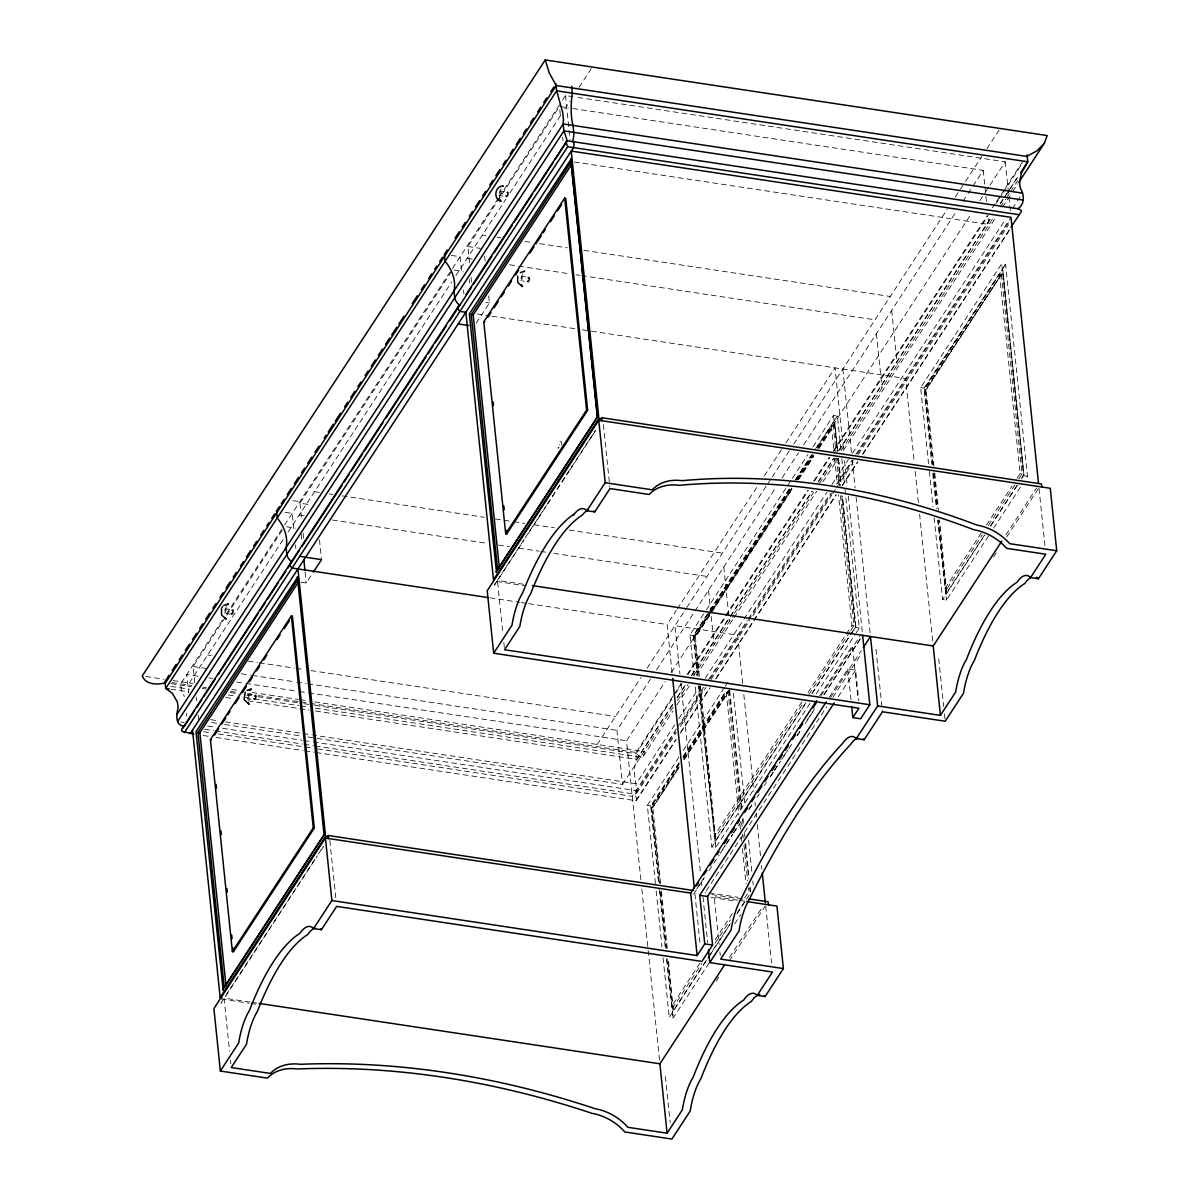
<?xml version="1.0" encoding="UTF-8"?>
<svg xmlns="http://www.w3.org/2000/svg" width="1199" height="1199" viewBox="0 0 1199 1199"><rect width="100%" height="100%" fill="white"/><g stroke="black" fill="none" stroke-linecap="round" stroke-linejoin="round"><path stroke-width="0.75" stroke-dasharray="5 3.75" d="M855.771 626.537L842.327 496.536M495.112 582.759L494.767 584.542M705.162 893.21L705.312 892.311M860.283 638.647L823.713 695.285M226.296 606.424L224.333 612.929L229.848 614.143M501.107 188.693L499.099 193.818L499.683 198.03M522.494 273.927L520.531 280.431L524.323 281.345M315.262 745.988L635.26 794.203L636.939 791.31L635.02 778.016A29.091 8.378 72.3 0 1 634.196 770.432L636.069 760.331L672.879 704.053M221.44 1002.349L220.991 1003.278L317.121 856.326M315.427 708.129L641.33 757.228L643.338 756.254L644.073 754.351L644.238 751.548L314.827 701.925M224.798 609.886L225.772 608.822L229.264 609.287M499.608 192.14L500.597 191.091L505.828 191.78M520.98 277.374L521.97 276.325L525.462 276.774M315.966 752.507L635.86 800.692L636.594 799.853A3.222 0.929 72.3 0 0 636.429 798.054L634.93 794.143L675.532 731.69M222.429 620.033L180.659 683.865L181.379 690.804A40.991 14.103 -81.4 0 1 184.331 696.604M226.506 613.798L283.549 526.601M284.568 525.042L451.438 269.955M452.473 268.381L498.289 198.345M499.309 196.786L561.447 101.795M562.466 100.236L565.523 95.56L572.912 96.684M194.808 682.726L193.129 666.494L225.697 616.721M226.716 615.162L283.698 528.055M451.588 271.409L299.975 503.175L310.616 504.779M469.558 262.731L467.88 246.514L496.371 202.961M497.39 201.402L559.468 106.516L568.716 107.91M189.337 683.025L283.968 538.351M288.045 532.131L451.768 281.855M455.86 275.59L505.798 199.259M509.875 193.039L560.757 115.254M564.819 109.034L569.915 101.256M579.072 87.257L591.287 68.598M300.934 582.174L306.255 582.969L312.354 573.647M476.198 323.205L489.417 302.987L488.682 295.778M226.116 995.005L317.21 855.756M318.245 854.198L323.355 846.374M524.008 539.64L497.405 580.331L526.916 584.767M525.027 538.081L546.534 505.229M547.553 503.655L588.499 441.067M589.518 439.508L595.663 430.126M321.212 850.076L323.265 846.944M494.318 585.457L523.978 540.135M528.07 533.87L546.474 505.738M547.493 504.165L568.97 471.342M570.005 469.783L591.482 436.946M592.501 435.387L595.573 430.696M672.084 672.819L667.094 624.514L676.311 610.426M677.33 608.867L758.218 485.235M764.363 475.838L781.763 449.235M785.855 442.986L834.999 367.853L843.631 451.453M597.177 744.459L640.94 677.57M647.04 668.233L686.203 608.478M686.727 607.578L771.512 477.966M772.201 477.022L789.601 450.419M793.708 444.155L947.225 209.36M955.378 196.921L959.44 190.701M960.459 189.142L964.536 182.922M965.54 181.364L981.831 156.484M986.912 148.706L999.127 130.032M317.165 738.404L622.521 784.416L616.93 730.341L650.517 679.009M656.617 669.671L776.023 487.154M782.168 477.757L798.564 452.697M803.69 444.874L956.802 210.799M962.917 201.477L966.979 195.242M967.998 193.698L972.074 187.479M973.093 185.92L983.27 170.363L570.559 108.195M694.146 675.861L689.92 634.96L705.297 611.445M706.331 609.871L791.46 479.75M792.479 478.176L807.856 454.661M812.997 446.822L833.5 415.468L837.427 416.068L841.069 451.394M789.107 489.102L693.172 635.755L697.398 676.536M795.237 479.75L811.558 454.811M815.635 448.576L837.427 416.068L816.909 447.422M698.073 676.446L693.846 635.545L709.223 612.03M710.243 610.456L790.246 488.173M795.372 480.334L812.802 453.687M709.718 612.03L693.352 637.029L695.315 637.328L792.434 488.862M710.737 610.471L790.486 488.563M796.616 479.195L811.948 455.755M817.059 447.931L831.372 426.05L833.26 426.05L835.943 451.933M640.895 879.901L626.522 740.772L665.235 681.602M671.35 672.264L709.044 614.652M710.063 613.094L791.82 488.098M796.945 480.259L813.342 455.215M818.467 447.377L970.635 214.756M979.808 200.743L984.904 192.949M985.923 191.405L988.98 186.729M989.999 185.171L1005.272 161.805L574.756 96.954M710.902 611.925L694.551 636.924L698.567 675.771M711.921 610.366L791.655 488.473M797.8 479.105L813.132 455.665M818.243 447.841L834.894 423.592L837.786 451.498M699.362 676.446L695.36 636.909L711.651 612M712.671 610.441L792.119 488.997M798.234 479.645L813.507 456.294M818.602 448.516L834.894 423.592L834.654 422.243L837.726 451.963M798.579 479.48L813.911 456.04M819.022 448.231L833.335 426.349M636.069 760.331L636.099 752.477L672.774 696.424M673.793 694.865L680.927 683.97M687.042 674.617L724.721 617.005M725.74 615.447L807.512 490.451M813.656 481.069L829.019 457.568M833.125 451.304L987.347 215.565M992.427 207.787L995.485 203.111M996.504 201.552L1000.58 195.332M1001.6 193.773L1004.657 189.097M1005.676 187.539L1021.968 162.629M314.977 705.357L636.099 753.736L674.767 694.626M675.786 693.067L681.886 683.73M687.986 674.408L808.426 490.316M814.571 480.919L829.933 457.433M834.024 451.169L988.171 215.535M996.324 203.081L998.347 199.978M999.366 198.42L1002.424 193.758M1003.443 192.2L1022.777 162.644M676.97 697.803L685.154 685.288M691.298 675.921L729.127 618.084M730.146 616.511L811.978 491.425M818.138 482.028L833.5 458.543M838.626 450.704L991.033 217.723M1000.236 203.65L1003.308 198.974M1004.327 197.4L1017.621 177.077M672.474 704.922L636.819 759.417L310.976 710.333M677.57 697.129L685.723 684.674M691.823 675.337L729.517 617.725M730.536 616.166L812.322 491.14M818.467 481.743L833.845 458.243M838.97 450.419L991.108 217.843M1000.281 203.83L1005.376 196.037M1006.396 194.478L1009.453 189.817M1010.472 188.258L1017.591 177.347M622.521 784.416L673.403 706.631M677.465 700.411L688.001 684.659M693.756 675.532L733.788 614.667M734.492 613.259L814.391 491.11M819.516 483.272L835.898 458.228M841.113 450.599L993.267 218.008M1000.401 207.127L1005.481 199.349M1006.501 197.79L1009.558 193.129M1010.577 191.57L1017.696 180.674M643.338 756.254L672.864 711.142M676.925 704.922L690.159 684.689M696.259 675.352L732.904 619.358M733.923 617.8L816.669 491.305M822.814 481.908L838.191 458.408M843.302 450.584L995.455 218.023M1002.574 207.127L1011.731 193.129M1012.75 191.57L1017.831 183.792M674.812 724.751L636.204 783.771L314.303 735.287M678.874 718.546L700.216 685.918M705.297 678.154L742.9 620.677M743.92 619.119L826.83 492.369M831.956 484.546L848.337 459.487M852.444 453.222L1005.317 219.552M1012.421 208.671L1016.482 202.466M1017.501 200.907L1020.559 196.246M676.281 729.022L632.263 796.301L314.618 748.461M677.3 727.463L703.573 687.297M708.669 679.518L747.367 620.348M748.386 618.789L830.352 493.508M836.497 484.111L851.86 460.626M855.951 454.361L1011.012 217.334M680.612 723.926L704.248 688.181M710.078 678.889L832.046 492.834M837.786 483.662L853.163 460.161M857.255 453.911L1009.078 221.83M636.489 793.498L676.311 732.634M680.388 726.384L705.926 687.372M711.022 679.563L749.78 620.318M752.837 615.642L831.716 495.067M832.735 493.508L835.823 488.802M836.842 487.244L853.223 462.185M858.349 454.361L1008.554 224.753M635.86 800.692L675.681 739.813M680.792 732.004L709.388 688.286M715.518 678.919L836.228 494.393M842.372 484.996L857.735 461.51M862.86 453.687L1009.993 228.769M636.354 800.527L676.326 739.423M680.433 733.144L710.153 687.716M716.313 678.304L752.073 623.63M754.126 620.497L836.078 495.232M842.223 485.835L857.585 462.349M862.71 454.511L1010.187 229.084M655.418 883.498L647.34 805.398L679.129 756.809M683.235 750.544L724.241 687.851M725.275 686.278L728.348 681.587L730.955 681.976M928.551 463.818L920.667 387.592L1001.675 263.765L1005.586 264.365L1027.498 476.318L1025.445 479.45M679.084 762.654L650.652 806.118L658.461 882.194M683.145 756.449L725.8 691.253M659.15 882.224L651.267 805.998L678.949 763.673M683.055 757.408L726.114 691.583M932.462 464.418L924.594 388.176L1005.586 264.365L923.979 388.311L931.788 464.373M679.323 763.853L650.787 807.482L652.736 807.766L679.248 767.255M683.4 757.618L726.219 692.168L728.108 692.168L740.517 812.308M1001.51 274.646L999.546 274.361L924.114 389.66L926.063 389.96L1001.435 274.346L1022.058 473.98L1019 478.671M678.469 766.865L651.971 807.377L659.81 883.198M683.565 759.072L728.422 690.519M660.664 883.618L652.781 807.347L679.114 767.105M729.741 689.71L683.16 760.915L728.183 692.467M933.961 466.321L926.108 389.54L1003.068 271.903L1002.829 270.554L1023.931 474.834L1003.068 271.903L925.298 389.57L933.137 465.392M801.876 701.925L713.945 836.332L715.908 836.632L803.84 702.224M808.006 692.557L851.964 625.353L838.491 494.977M808.86 694.521L849.836 631.903M850.825 630.374L853.928 625.653L840.334 494.438M805.938 702.659L715.908 840.244L700.321 685.753M811.873 693.547L849.746 635.71M850.661 634.241L855.846 626.373L842.387 496.146M810.104 703.273L715.743 847.513L711.816 846.914L806.178 702.689M812.337 693.277L852.324 632.128M853.358 630.569L855.412 627.437L841.758 495.427M816.249 693.861L855.232 634.286M856.251 632.727L859.323 628.021L844.725 486.719M819.696 695.87L852.459 645.766L857.974 699.062M821.135 695.51L859.923 636.219M696.784 888.879L704.982 876.349M722.383 849.746L725.455 845.055M726.474 843.496L732.619 834.099M733.638 832.541L736.711 827.835M749 809.055L753.092 802.805M764.363 785.585L766.401 782.452M770.507 776.203L773.58 771.497M774.599 769.938L779.71 762.114M783.816 755.85L785.855 752.717M797.125 735.512L801.217 729.247M807.362 719.85L814.526 708.894M823.743 694.821L860.597 638.482M693.622 894.154L703.858 878.492M708.984 870.669L719.235 855.007M720.254 853.433L725.38 845.61M726.399 844.051L732.544 834.654M733.563 833.08L742.795 818.992M748.94 809.595L753.032 803.33M757.124 797.065L759.177 793.933M770.447 776.712L773.52 772.021M774.539 770.447L780.684 761.05M781.718 759.492L787.863 750.094M788.882 748.536L791.954 743.83M797.08 736.006L801.172 729.741M805.278 723.477L814.496 709.388M829.408 697.084L847.798 668.982L855.636 670.166L858.799 700.756M830.562 697.563L861.272 650.607M706.331 890.752L826.77 706.646M832.9 697.278L861.481 653.59M838.281 696.709L855.636 670.166M699.916 963.142L671.38 1006.77L673.149 1007.34L701.88 963.441M715.203 939.776L732.544 913.278M981.396 532.866L944.707 588.964L946.67 589.264L982.341 534.724M986.492 525.072L1011.986 486.12M1017.082 478.326L1020.139 473.65L999.546 274.361M715.024 943.328L730.356 919.903M744.654 898.036L748.776 891.756L748.386 888.039M988.351 525.507L1014.968 484.861M730.281 923.65L673.328 1010.697L668.338 958.645M737.4 912.769L744.624 901.768M984.529 535.039L946.655 592.876L939.566 519.767M990.389 526.046L1016.932 485.505M1021.908 477.846L1023.541 474.579M709.059 963.097L673.164 1017.951L669.252 1017.366L709.238 956.232M710.258 954.674L729.741 924.894M736.92 913.923L750.244 893.54L749.675 887.964M988.531 535.878L946.491 600.144L942.579 599.545L984.619 535.294M990.764 525.881L1017.426 485.13M1021.518 478.866L1023.571 475.733L1001.675 263.765M734.687 923.904L740.847 914.507M993.656 528.04L1020.319 487.289M729.502 957.401L762.264 907.328M1005.901 534.889L1036.61 487.963M716.103 981.172L720.179 974.952M729.352 960.939L764.992 906.444M993.506 557.13L997.583 550.911M1006.755 536.897L1038.319 488.622M499.069 194.823C500.103 196.846 501.916 191.9 500.597 191.091M520.861 280.746L522.239 278.603L521.97 276.325M224.678 613.259L226.041 611.1L225.772 608.822M252.135 694.596C247.279 690.579 244.416 701.4 250.996 699.152M247.534 698.567L248.912 696.409L248.643 694.131M574.306 161.985L988.845 224.423L987.916 215.415M482.403 235.034L486.09 235.589M497.165 237.252L500.852 237.807M524.847 241.434L532.221 242.543M539.61 243.652L567.292 247.818M583.898 250.321L890.243 296.468M467.88 246.514L480.289 248.388M451.379 255.402L460.101 256.721L461.825 273.372M467.13 258.37L472.676 259.194M509.575 264.754L516.964 265.878M518.807 266.148L568.641 273.657M576.015 274.766L579.702 275.32M581.56 275.605L874.985 319.803M454.391 270.105L463.249 271.454M485.88 302.448L489.417 302.987M477.142 313.943L490.046 315.892M491.89 316.176L574.906 328.676M582.279 329.785L589.653 330.894M591.512 331.179L905.59 378.494L914.223 462.08M920.667 387.592L924.594 388.176M1020.139 473.65L1022.103 473.95M1023.571 475.733L1027.498 476.318M314.498 491.695L320.028 492.519M329.26 493.913L332.947 494.468M342.18 495.861L484.276 517.264M495.352 518.942L511.958 521.445M513.801 521.715L524.877 523.378M534.11 524.772L554.403 527.83M569.165 530.063L722.338 553.129M292.856 500.657L299.825 501.707L301.653 519.392M285.227 512.333L292.196 513.382L293.92 530.033M299.24 515.03L304.771 515.855M332.453 520.021L487.468 543.387M498.544 545.05L509.62 546.714M518.837 548.108L539.145 551.165M540.989 551.45L546.519 552.274M553.908 553.383L707.08 576.464M286.486 526.766L295.344 528.1M851.964 625.353L853.928 625.653M855.412 627.437L859.323 628.021M496.521 581.47L526.031 585.921M490.016 597.836L519.527 602.288M521.37 602.557L526.901 603.397M528.744 603.682L667.094 624.514M689.92 634.96L693.846 635.545M207.652 655.014L211.339 655.568M248.253 661.129L257.485 662.522M259.329 662.807L294.384 668.083M296.228 668.368L303.617 669.477M310.991 670.586L615.492 716.462M193.129 666.494L206.093 668.442M241.254 673.748L250.501 675.142M252.36 675.427L294.924 681.826M296.767 682.111L306.015 683.505M307.873 683.79L616.93 730.341M197.85 676.206L186.774 674.527L188.678 693.037M208.941 677.87L212.643 678.424M236.653 682.051L244.056 683.16M245.9 683.445L297.637 691.238M299.48 691.508L306.869 692.617M308.713 692.902L626.522 740.772M145.888 676.476L163.993 679.204M173.046 680.567L193.024 683.58M231.782 689.41L239.156 690.519M252.075 692.467L298.221 699.422M300.065 699.706L307.439 700.816M171.952 682.546L191.78 685.543M202.886 687.207L206.588 687.761M230.658 691.388L238.061 692.512M247.309 693.906L251.026 694.461M258.429 695.585L299.151 701.715M301.009 702L308.413 703.109M310.256 703.393L636.099 752.477M171.037 683.67L191.345 686.727M202.406 688.406L206.108 688.96M230.088 692.572L237.477 693.681M246.709 695.075L255.927 696.469M257.77 696.739L302.073 703.408M303.917 703.693L313.134 705.087M170.992 686.383L189.517 689.17M228.395 695.03L235.813 696.139M245.061 697.533L252.479 698.642M254.323 698.927L298.761 705.626M300.619 705.896L308.023 707.02M170.932 689.23L188.783 691.913M225.817 697.503L233.22 698.612M248.028 700.845L298.026 708.369M299.87 708.654L309.132 710.048M210.694 719.67L218.098 720.794M225.487 721.903L301.339 733.338M303.197 733.608L312.444 735.002M211.668 722.517L217.229 723.357M224.633 724.466L300.499 735.901M307.903 737.01L315.307 738.134M180.824 722.008L184.091 722.502M207.712 726.054L215.116 727.179M222.504 728.288L302.058 740.278M303.917 740.547L311.32 741.671M313.164 741.941L636.924 790.726M204.534 729.307L213.527 730.671M215.385 730.94L302.433 744.054M304.171 744.324L313.524 745.733M203.59 731.735L211.204 732.874M218.383 733.953L303.542 746.782M305.22 747.037L312.774 748.176M203.171 735.512L208.716 736.351M216.105 737.46L303.017 750.544M304.861 750.829L314.108 752.223M647.34 805.398L651.267 805.998M708.954 892.865L738.164 897.272M711.741 894.559L744.669 899.52M737.73 900.179L714.199 896.642L719.13 944.407M739.543 900.464L744.969 901.273M711.037 897.407L736.321 901.213M249.932 1002.034L224.078 998.138L229.549 1051.103M251.775 1002.304L257.32 1003.143M221.35 999.007L249.062 1003.188M250.906 1003.458L258.31 1004.567M499.488 195.512L502.936 196.111M641.33 757.228L636.099 753.736M947.06 592.306L946.131 591.167L938.862 520.876M716.313 839.675L715.383 838.521L699.706 686.862M673.733 1010.128L672.804 1008.973L667.648 959.035M1005.272 161.805L1008.719 195.122M1008.914 196.981L1010.442 211.788M1039.038 488.473L1045.078 546.924M983.27 170.363L986.612 202.796M934.755 473.245L938.607 510.459M933.901 472.796L937.528 507.926M933.436 473.71L936.884 507.177M938.232 520.186L946.491 600.144L937.528 519.976M932.762 473.485L936.419 508.871M929.315 471.267L932.972 506.592M934.126 517.743L942.579 599.545M938.742 658.776L943.673 706.541M944.437 713.885L945.007 719.4M915.182 471.372L918.449 502.951M919.603 514.101L933.227 645.976M891.681 310.361L897.272 364.421M876.409 333.682L881.999 387.757M875.989 649.318L882.449 711.786M842.837 369.037L851.485 452.637M852.249 460.056L855.127 487.918M856.086 497.21L870.294 634.676M844.606 460.731L847.094 484.891M848.248 496.026L862.261 631.633M841.848 458.827L844.531 484.861M838.551 458.947L841.248 484.981M838.491 459.397L841.188 485.4M833.5 415.468L837.157 450.794M837.921 458.228L840.799 486.12M836.602 458.018L839.495 485.955M831.372 426.05L833.875 450.269M834.639 457.718L837.337 483.797M847.798 668.982L850.96 699.587M742.676 683.445L737.685 635.155L674.947 625.698L679.938 674.003M743.83 694.596L753.811 791.19M754.965 802.326L755.355 806.043M756.119 813.477L756.494 817.193M757.273 824.627L760.526 856.206M761.485 865.483L761.875 869.2M765.711 906.294L771.556 962.917M723.776 567.007L729.367 621.082M733.413 693.322L744.954 804.889M748.596 840.214L751.863 871.823M752.822 881.115L753.212 884.832M729.696 690.219L741.971 809.085M743.005 818.063L743.32 822.079M744.549 832.945L744.849 836.932M745.703 844.111L749.075 877.788M750.124 886.9L750.604 892.656M729.307 690.879L741.791 811.738M742.571 819.172L743.335 826.606M745.059 843.347L748.716 878.672M741.656 822.844L742.031 826.576M742.81 834.024L743.2 838.191M743.965 845.19L747.591 880.71M726.219 692.168L738.914 815.095M739.888 824.417L740.457 829.993M741.237 837.457L741.611 841.173M742.391 848.622L746.048 884.023M708.519 590.343L714.109 644.418M699.032 685.753L715.743 847.513L698.358 685.798M695.3 687.012L711.816 846.914M719.895 951.766L720.269 955.438M680.897 683.28L700.471 872.752M701.43 882.044L701.82 885.761M702.959 896.837L707.68 942.504M694.925 893.825L700.216 944.977M661.428 891.067L667.378 949.338M660.769 892.446L666.494 947.944M660.109 891.516L666.059 949.158M667.019 958.451L673.164 1017.951L666.374 958.346M659.255 889.433L665.415 949.038M656.183 890.932L661.953 946.715M663.092 957.866L669.252 1017.366M603.397 424.656L609.811 486.749M565.523 95.56L570.11 139.983M665.415 1076.582L670.166 1122.519M641.855 889.178L648 948.619M648.194 950.477L659.9 1063.798M559.828 110.128L560.577 117.337M562.631 137.151L563.005 140.763M561.896 445.279L561.567 442.116C558.569 440.363 560.967 443.465 558.809 443.405A3.777 2.833 33.2 0 1 559.708 445.129M484.576 256.121L485.13 261.532M471.042 277.149L471.612 282.559M469.319 279.457L469.693 283.069M497.585 582.144L502.876 633.297M503.82 642.424L504.389 647.91M463.533 290.038L463.923 293.74M319.474 539.82L321.527 559.648M303.077 533.18L303.647 538.726M301.234 534.319L301.968 541.528M305.145 572.163L306.255 582.969M329.875 840.634L335.915 899.085M295.449 544.841L295.823 548.543M196.291 697.144L196.666 700.741M198.165 715.159L198.719 720.569M230.493 1060.246L230.867 1063.888M186.639 713.21A40.991 14.103 -81.4 0 1 186.639 716.058"/><path stroke-width="1.5" d="M1027.063 154.836L1027.783 161.79L1021.458 173.016L1019.675 181.184A29.091 22.526 -39.3 0 0 1020.544 188.693C1024.471 195.062 1024.755 204.325 1017.906 208.731L566.992 140.763L466.036 294.594M328.526 838.656L328.301 835.523L693.547 890.542M601.853 420.849L601.628 417.702L1041.376 483.961L1041.961 487.139M194.583 710.617L184.346 726.264C175.698 725.965 176.013 715.308 177.857 709.149A29.091 22.526 -39.3 0 0 177.167 701.58L172.206 693.127L165.702 688.436L164.982 681.497L169.059 675.277M221.53 608.687L221.5 614.952L226.236 619.074L225.637 618.474M517.713 276.175L517.683 282.439L522.434 286.576L521.385 284.867M566.513 140.987L566.303 141.707A3.222 0.929 72.3 0 0 566.513 143.565L567.667 146.713L1019.18 214.726L1021.128 212.043A3.222 2.503 -39.3 0 0 1020.993 210.2L1017.906 208.731M221.89 607.638L222.325 606.814M245.181 692.123L244.086 699.587L249.107 704.383L248.058 702.689M254.578 696.169C257.56 692.063 255.057 702.914 253.993 698.507M458.393 306.255L181.738 729.562A3.222 2.503 -39.3 0 0 181.978 731.36L193.923 734.118M1044.299 143.355L1047.207 135.562L545.245 59.95L142.276 675.936C145.649 685.019 157.654 684.854 165.507 682.845L556.261 85.534L1026.854 156.425L1037.015 150.804L1044.299 143.355L1018.85 182.248M172.116 670.601L176.178 664.366M179.236 659.705L182.293 655.029M185.35 650.353L189.427 644.133M192.484 639.457L196.561 633.237M199.619 628.561L202.661 623.885M205.718 619.224L209.795 612.989M212.852 608.313L215.91 603.652M219.987 597.417L223.044 592.741M226.101 588.08L230.163 581.845M233.22 577.184L236.278 572.508M240.355 566.273L243.412 561.612M246.469 556.936L250.546 550.701M253.603 546.04L256.661 541.363M260.723 535.144L263.78 530.468M266.837 525.791L268.876 522.674M271.738 518.298L274.601 513.936M279.367 506.637L276.504 511.014L277.224 517.953A40.991 30.784 33.2 0 1 286.081 547.583L286.801 554.538A11.031 8.288 33.2 0 0 291.882 561.896A4.481 3.372 33.2 0 0 292.046 568.011L488.173 597.567M281.285 503.715L284.148 499.354M287.22 494.647L291.312 488.383M294.384 483.692L298.476 477.427M301.563 472.721L304.636 468.03M307.708 463.324L311.8 457.074M314.872 452.368L318.964 446.103M324.09 438.279L326.143 435.147M328.196 432.015L333.307 424.176M335.36 421.044L340.486 413.22M344.578 406.956L347.65 402.264M350.722 397.558L354.829 391.294M357.901 386.603L360.974 381.896M365.066 375.632L368.138 370.941M371.21 366.25L375.317 359.985M378.389 355.279L382.481 349.014M385.553 344.323L389.66 338.058M391.698 334.926L396.824 327.087M398.877 323.955L404.003 316.131M412.186 303.602L417.312 295.778M421.419 289.514L424.491 284.807M428.583 278.543L431.655 273.852M434.727 269.161L436.781 266.028M439.643 261.652L442.506 257.275M447.272 249.977L444.409 254.353L445.129 261.292A40.991 30.784 33.2 0 1 453.986 290.937L454.706 297.877A11.031 8.288 33.2 0 0 459.772 305.235A4.481 3.372 33.2 0 0 459.951 311.365L465.841 312.25L493.478 579.731L598.901 418.586L571.264 151.089L1011.012 217.334L1038.469 482.972M455.095 238.016L459.172 231.797M462.229 227.121L465.287 222.444M469.364 216.225L472.421 211.549M475.463 206.872L479.54 200.653M482.598 195.977L485.655 191.3M489.732 185.081L492.789 180.405M495.846 175.728L499.923 169.509M502.966 164.833L506.023 160.171M510.1 153.937L513.157 149.261M516.214 144.599L520.291 138.365M523.349 133.689L526.406 129.027M530.483 122.793L533.525 118.131M537.602 111.897L540.659 107.221M543.717 102.559L546.774 97.883M550.851 91.649L553.908 86.987M176.838 714.574L563.215 123.947L563.38 119.825A29.091 8.378 72.3 0 0 562.646 112.331L556.651 90.809L555.946 83.87M177.557 721.513L563.935 130.886L563.215 123.947L1022.582 193.144M196.636 707.485L201.747 699.661M203.8 696.529L215.071 679.308M218.143 674.602L258.085 613.558M260.123 610.426L265.249 602.587M267.302 599.455L278.558 582.234M280.611 579.117L285.737 571.279M287.775 568.146L299.046 550.941M302.118 546.234L342.045 485.205M344.083 482.073L349.209 474.249M351.247 471.117L362.518 453.911M364.556 450.779L382.991 422.603M386.063 417.911L425.99 356.882M428.043 353.75L433.154 345.926M435.207 342.794L446.463 325.573M449.535 320.882L471.492 287.325M473.53 284.223L491.875 256.166M493.913 253.049L512.258 225.007M514.296 221.89L532.656 193.833M534.694 190.716L553.039 162.674M555.077 159.557L567.307 140.853L563.935 130.886L1023.302 200.083M184.331 732.679L567.667 146.713M223.149 989.984L195.992 731.705L297.802 576.899M496.476 572.163L469.319 313.898L571.129 159.092M324.105 834.609L224.243 987.257L197.91 732.424L297.772 579.791M471.237 314.618L571.084 161.97L597.432 416.802L497.57 569.45L471.237 314.618L473.2 314.917L571.009 165.387M226.012 985.698L199.873 732.724L298.701 581.635M313.374 572.088L321.527 559.648L299.69 556.351M210.454 739.588L291.357 615.926L292.406 616.091L314.318 828.044L233.415 951.706L232.366 951.541L210.454 739.588L211.519 739.753M483.782 321.782L564.684 198.12L565.733 198.27L587.645 410.238L506.742 533.9L505.678 533.735L483.782 321.782L484.831 321.932M214.576 735.047L218.683 728.782M221.755 724.091L225.847 717.826M227.9 714.709L229.938 711.577M235.064 703.738L239.156 697.488M242.228 692.782L246.335 686.532M249.407 681.826L252.479 677.135M256.571 670.87L259.643 666.179M263.735 659.915L266.807 655.224M277.044 639.562L280.116 634.87M284.223 628.606L289.334 620.782M487.903 317.24L490.976 312.549M494.048 307.843L498.155 301.578M501.227 296.887L504.299 292.196M508.391 285.932L511.463 281.24M515.555 274.976L518.627 270.285M529.898 253.064L533.99 246.799M536.043 243.667L541.154 235.843M543.207 232.711L545.26 229.579M550.371 221.755L554.478 215.49M557.55 210.799L561.642 204.534M232.366 951.541L313.254 827.88L291.357 615.926M505.678 533.735L586.581 410.073L564.684 198.12M222.684 990.014L324.06 835.029L297.367 576.734M495.996 572.193L597.387 417.222L570.694 158.927M222.115 997.838L220.151 997.538L325.573 836.392L297.937 568.911M816.624 700.561L690.669 893.09L325.424 838.071L213.902 1008.569L220.346 1071.037L267.407 1078.126A44.348 33.302 33.2 0 1 297.352 1068.968A753.557 566.003 33.2 0 1 592.006 1113.346A44.348 33.302 33.2 0 1 624.814 1131.961L671.875 1139.05L690.189 1111.053A44.348 15.257 -81.4 0 1 700.965 1078.501A198.764 68.358 -81.4 0 1 751.443 1001.345A44.348 15.257 -81.4 0 1 759.791 994.511M314.947 927.966A44.348 15.257 -81.4 0 0 307.753 934.516A198.764 68.358 -81.4 0 0 257.29 1011.671A44.348 15.257 -81.4 0 0 246.514 1044.209L231.242 1067.545L270.464 1073.45A44.348 33.302 33.2 0 1 300.394 1064.292A753.557 566.003 33.2 0 1 595.049 1108.685A44.348 33.302 33.2 0 1 627.856 1127.3L667.079 1133.205L682.336 1109.869A44.348 15.257 -81.4 0 1 693.112 1077.316A198.764 68.358 -81.4 0 1 743.59 1000.161A44.348 15.257 -81.4 0 1 757.243 995.38L772.501 972.044L709.763 962.602L731.12 929.929A44.348 15.257 -81.4 0 1 741.896 897.377A772.89 265.788 -81.4 0 1 842.642 743.38A44.348 15.257 -81.4 0 1 856.296 738.599L877.653 705.941L940.406 715.383L955.663 692.063A44.348 15.257 -81.4 0 1 966.439 659.51A198.764 68.358 -81.4 0 1 1016.917 582.354A44.348 15.257 -81.4 0 1 1030.57 577.573L1038.409 578.757L1056.724 550.746L1050.264 488.278L598.751 420.264L487.214 590.747L493.673 653.215L858.919 708.234L852.819 717.572L860.657 718.756L869.815 704.757L862.636 635.35M328.301 835.523L327.537 836.692L325.573 836.392M601.628 417.702L600.864 418.871L598.901 418.586M220.346 1071.037L238.661 1043.025A44.348 15.257 -81.4 0 1 249.437 1010.487A198.764 68.358 -81.4 0 1 299.915 933.332A44.348 15.257 -81.4 0 1 313.568 928.536L321.407 929.72L336.664 906.399L701.91 961.418L712.596 945.082L707.575 896.492L834.189 702.944M313.568 928.536L331.883 900.539L325.424 838.071M493.673 653.215L511.988 625.219A44.348 15.257 -81.4 0 1 522.764 592.666A207.817 71.46 -81.4 0 1 574.426 513.876A44.348 15.257 -81.4 0 1 586.896 510.729L594.734 511.913L609.991 488.578L649.214 494.483A44.348 33.302 33.2 0 1 679.144 485.325A606.649 455.665 33.2 0 1 973.798 529.718A44.348 33.302 33.2 0 1 1006.605 548.333L1045.828 554.238L1030.57 577.573M586.896 510.729L605.21 482.732L598.751 420.264M1020.649 172.686L1027.783 161.79L556.651 90.809L165.702 688.436L169.179 688.96M1011.012 227.21L1019.18 214.726M696.604 885.866L698.642 882.734M703.753 874.94L706.811 870.264M709.868 865.573L713.96 859.338M717.017 854.662L719.055 851.53M724.166 843.736L727.223 839.06M731.315 832.81L734.373 828.134M737.43 823.443L739.468 820.326M744.579 812.532L747.636 807.841M751.728 801.606L754.785 796.93M757.843 792.239L761.935 786.004M764.992 781.328L768.049 776.637M772.141 770.402L775.198 765.726M779.29 759.477L782.347 754.8M785.405 750.124L788.462 745.433M792.554 739.198L795.611 734.522M799.703 728.273L802.76 723.596M812.967 707.995L816.024 703.303M331.883 900.539L697.129 955.573L704.757 943.898L699.736 895.308L826.351 701.76M863.325 647.49L870.489 636.534L877.653 705.941M856.296 738.599L864.134 739.783L882.449 711.786L945.202 721.243L963.516 693.232A44.348 15.257 -81.4 0 1 974.292 660.694A198.764 68.358 -81.4 0 1 1024.755 583.538A44.348 15.257 -81.4 0 1 1030.765 577.528M667.079 1133.205L659.9 1063.798L724.391 965.225M940.406 715.383L933.227 645.976L1001.809 541.154M757.243 995.38L765.082 996.564L783.397 968.567L776.937 906.099L746.782 901.543M573.242 515.51L574.426 513.876M231.962 610.381C234.884 607.878 231.857 617.425 231.122 613.199M528.159 277.883C530.722 275.41 528.729 283.998 527.335 281.195M182.383 728.183L184.346 726.264M227.001 605.06L228.514 603.682L223.449 605.63M249.872 690.354L251.385 688.975L247.069 690.429M507.057 192.29C509.38 191.285 507.132 198.539 505.948 195.962M502.576 186.385L503.325 185.935C494.872 185.665 492.894 199.139 501.047 201.342L499.998 199.633M520.396 272.608L524.712 271.169L523.948 271.618M458.198 323.91L468.839 325.514M586.581 410.073L587.645 410.238M605.21 482.732L652.271 489.821A44.348 33.302 33.2 0 1 682.201 480.664A606.649 455.665 33.2 0 1 976.855 525.057A44.348 33.302 33.2 0 1 1009.663 543.657L1056.724 550.746M532.446 585.607L933.227 645.976M869.815 704.757L504.569 649.738L519.841 626.403A44.348 15.257 -81.4 0 1 530.617 593.85A207.817 71.46 -81.4 0 1 582.279 515.06A44.348 15.257 -81.4 0 1 588.274 510.16M197.91 732.424L199.873 732.724M313.254 827.88L314.318 828.044M749.12 898.92L768.049 901.768L768.634 904.96M699.736 895.308L707.575 896.492M704.757 943.898L712.596 945.082M783.397 968.567L720.659 959.11L738.974 931.113A44.348 15.257 -81.4 0 1 749.75 898.561A772.89 265.788 -81.4 0 1 850.481 744.564A44.348 15.257 -81.4 0 1 857.675 738.029M259.164 1003.428L659.9 1063.798M556.261 85.534L549.307 73.124L545.245 59.95M851.695 706.781L852.819 717.572M762.264 872.917L765.337 902.637M708.429 949.803L709.763 962.602M672.669 678.394L694.356 888.294M690.669 893.09L697.129 955.573M571.623 86.238L572.343 93.177A40.991 14.103 -81.4 0 0 573.032 125.415L573.736 132.37A11.031 3.792 -81.4 0 1 572.732 141.677A4.481 1.544 -81.4 0 1 573.542 147.597L190.221 733.563A4.481 1.544 -81.4 0 1 189.757 733.248M493.104 401.89L493.478 405.607M503.865 506.008L504.239 509.725M506.353 530.183L506.742 533.9M473.2 314.917L499.339 567.876M303.842 559.543L304.951 570.364M216.12 784.371L216.509 788.088M220.931 830.847L221.305 834.564M226.881 888.489L227.27 892.206M231.692 934.965L232.066 938.697M233.026 947.989L233.415 951.706M192.514 730.056L220.151 997.538M320.433 928.85A44.348 15.257 -81.4 0 1 321.407 929.72M593.76 511.044A44.348 15.257 -81.4 0 1 594.734 511.913M863.16 738.914A44.348 15.257 -81.4 0 1 864.134 739.783M764.108 995.695A44.348 15.257 -81.4 0 1 765.082 996.564M1036.416 577.229A44.348 15.257 -81.4 0 1 1038.409 578.757M558.674 447.662A3.777 2.833 33.2 0 1 558.299 447.856"/></g></svg>
